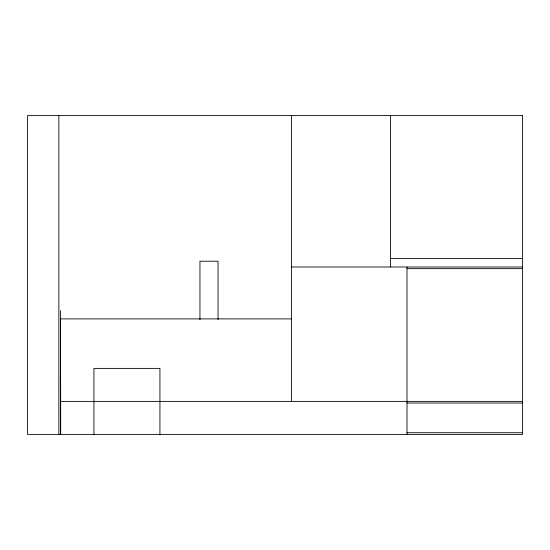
<?xml version="1.0" encoding="UTF-8"?>
<svg xmlns="http://www.w3.org/2000/svg" width="550" height="550" viewBox="0 0 550 550"><rect width="100%" height="100%" fill="white"/><g stroke="black" fill="none" stroke-linecap="round" stroke-linejoin="round"><path stroke-width="0.82" d="M390.5 258.514L522.5 258.514M291.5 266.998L522.5 266.998M407 268.647L522.5 268.647M291.5 318.89L60.5 318.89L60.713 434.39M60.5 401.39L522.5 401.39M407 403.04L522.5 403.04M407 432.74L522.5 432.74M407 266.998L407 434.39M390.5 115.61L390.5 267.073M291.5 115.61L291.5 401.39M218.048 319.55L218.048 261.209L199.952 261.209L199.952 319.55M159.933 434.39L159.933 368.39L93.933 368.39L93.933 434.39M60.5 310.558L60.5 434.39M58.85 115.61L58.85 434.39M522.5 115.61L27.5 115.61L27.5 434.39L522.5 434.39L522.5 115.61"/></g></svg>
